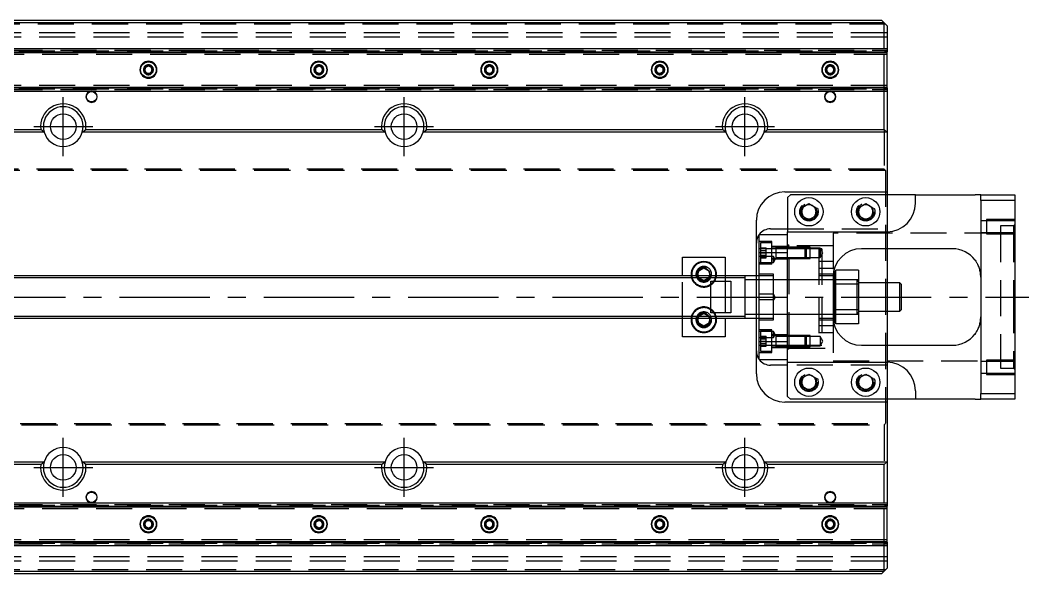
# Model space of a CAD drawing. Extents: x -9 to 1049, y -313 to 111.
# Drawn here: x 514.8 to 867.8, y -97.5 to 97.5 of the extents above; entities that cross this region are included whole.
import ezdxf

# ---------------------------------------------------------------- set-up
doc = ezdxf.new("R2010")
doc.units = 0
doc.linetypes.add('CENTER', pattern=[50.8, 31.75, -6.35, 6.35, -6.35])
doc.linetypes.add('DASHED', pattern=[19.05, 12.7, -6.35])
doc.layers.get('0').update_dxf_attribs({"linetype": 'CONTINUOUS'})
doc.layers.add('CENTER', color=1, linetype='CENTER')

msp = doc.modelspace()

# ---------------------------------------------------------------- linework, layer by layer
at = {"color": 3, "linetype": 'DASHED'}
for p, q in [((819.5, 96), (495.5, 96)), ((820, 93), (0, 93)), ((820, 91.5), (0, 91.5)), ((0, 86.7), (820, 86.7)), ((503.5, 86.26), (820, 86.26)), ((503.5, 85.5), (820, 85.5)), ((510, 86.91), (820, 86.91)), ((819, 72.5), (819, 87.5)), ((558.5, 80), (558.52, 80.22)), ((618.5, 80), (618.52, 80.22)), ((678.5, 80), (678.52, 80.22)), ((738.5, 80), (738.52, 80.22)), ((798.5, 80), (798.52, 80.22)), ((820, 74.5), (503.5, 74.5)), ((0, 73.3), (820, 73.3)), ((503.5, 73.74), (820, 73.74)), ((510, 73.09), (820, 73.09)), ((819, 59), (819, 45)), ((819.5, 44.5), (0.5, 44.5)), ((819, 45), (1, 45)), ((819.5, 44.5), (819, 45)), ((819.5, 44.5), (819.5, -44.5)), ((820, 36), (820, 24)), ((795.48, 30.36), (795.5, 30)), ((809.5, 30), (809.52, 30.35)), ((855, 26.85), (853, 26.85)), ((865, 27.25), (855, 27.25)), ((855, 27.25), (855, 22.25)), ((865, 26.85), (855, 26.85)), ((864.5, 25), (860, 25)), ((860, 25), (860, -25)), ((865, 25.5), (864.5, 25)), ((864.5, 25), (864.5, 0)), ((785, 24), (820, 24)), ((785, 15.65), (785, 22)), ((860, 22.5), (801, 22.5)), ((801, 22.5), (801, 7)), ((820, 24), (820, 23)), ((820, 23), (820, 17)), ((853, 22.65), (855, 22.65)), ((855, 22.65), (865, 22.65)), ((855, 22.25), (865, 22.25)), ((779.5, 19.56), (775, 19.56)), ((779.5, 19.06), (775.5, 19.06)), ((775.5, 19.06), (775.5, 15.56)), ((779.5, 11.56), (779.5, 19.56)), ((785, 17.81), (779.5, 17.81)), ((785.5, 18), (785, 18.5)), ((785.5, 18), (785, 18)), ((801, 18), (785.5, 18)), ((785.5, -18), (785.5, 18)), ((775.5, 17), (775, 17)), ((780, 14.2), (775, 14.2)), ((775.5, 17.29), (777.5, 17.29)), ((775.5, 17.06), (777.5, 17.06)), ((779.5, 17), (775.5, 17)), ((775.5, 16.42), (777.5, 16.42)), ((775.5, 15.56), (775.5, 12.06)), ((775.5, 15.56), (777.5, 15.56)), ((775.5, 14.69), (777.5, 14.69)), ((777.5, 16.42), (777.5, 17.29)), ((777.5, 14.69), (777.5, 16.42)), ((777.5, 13.82), (777.5, 14.69)), ((780.9, 17.56), (779.5, 17.56)), ((780.9, 17), (779.5, 17)), ((780.6, 13.2), (780, 14.2)), ((780, 13.2), (780, 14.2)), ((780.9, 17.56), (780.89, 17.56)), ((780.9, 17.56), (780.9, 13.56)), ((780.9, 17.56), (780.9, 17.56)), ((785, 17.56), (780.9, 17.56)), ((780.9, 17.56), (780.9, 16.97)), ((785, 17.21), (780.9, 17.21)), ((785, 17), (780.9, 17)), ((780.9, 16.97), (780.9, 15.7)), ((780.9, 15.42), (780.9, 14.14)), ((780.9, 14.14), (780.9, 13.56)), ((791.15, 17.56), (785, 17.56)), ((791.15, 17.56), (785, 17.56)), ((791.5, 17.21), (785, 17.21)), ((791.5, 17), (785, 17)), ((791.5, 17.21), (791.15, 17.56)), ((793, 17.56), (791.15, 17.56)), ((791.15, 15.56), (791.15, 17.56)), ((791.15, 13.56), (791.15, 15.56)), ((793, 17.21), (791.5, 17.21)), ((791.5, 17.21), (791.5, 15.56)), ((793, 17), (791.5, 17)), ((791.5, 15.56), (791.5, 13.91)), ((793, 13.56), (793, 17.56)), ((796.5, 17.21), (793, 17.21)), ((796, 17), (793, 17)), ((797, 17), (796, 17)), ((796, 17), (796, 0)), ((797.45, 15.56), (796.5, 17.21)), ((796.5, 17.21), (796.5, 15.56)), ((796.5, 13.91), (797.45, 15.56)), ((796.5, 15.56), (796.5, 13.91)), ((797, 17), (797, 0)), ((775, 12.2), (780, 12.2)), ((779.5, 11.56), (775, 11.56)), ((775.5, 14.06), (777.5, 14.06)), ((775.5, 13.82), (777.5, 13.82)), ((775.5, 12.06), (779.5, 12.06)), ((779.5, 13.56), (780.9, 13.56)), ((785, 13.31), (779.5, 13.31)), ((780.6, 13.2), (780, 13.2)), ((780, 12.2), (780.6, 13.2)), ((780, 12.2), (780, 13.2)), ((780.6, 13.2), (780, 13.2)), ((780.89, 13.56), (780.9, 13.56)), ((780.9, 13.91), (785, 13.91)), ((780.9, 13.56), (780.9, 13.56)), ((780.9, 13.56), (785, 13.56)), ((785, 13.91), (791.5, 13.91)), ((785, 13.56), (791.15, 13.56)), ((785, 13.56), (791.15, 13.56)), ((791.15, 13.56), (791.5, 13.91)), ((791.15, 13.56), (793, 13.56)), ((791.5, 13.91), (793, 13.91)), ((793, 13.91), (796.5, 13.91)), ((797, 12.5), (796, 12.5)), ((801, 12.5), (797, 12.5)), ((851, 13), (851.25, 12.65)), ((748, -7.5), (748, 7.5)), ((753, 8), (753.01, 8.25)), ((753.5, 6.85), (753.5, 7.5)), ((757.5, 7.5), (757.5, 6.85)), ((763, 7.5), (763, -7.5)), ((774, 6), (774, 7.5)), ((780, 8), (775, 8)), ((780, 7.5), (775, 7.5)), ((780, 1), (780, 8)), ((801, 10), (796, 10)), ((801, 8), (796, 8)), ((801, 7.5), (796, 7.5)), ((801.01, 7.5), (801, 7.5)), ((755.5, 5.69), (753.5, 6.85)), ((757.5, 6.85), (755.5, 5.69)), ((775, 6), (770, 6)), ((774, -6), (774, 6)), ((780, 6), (775, 6)), ((785, 6), (780, 6)), ((796, 6), (785, 6)), ((801, 6), (796, 6)), ((801.5, 6), (801, 6)), ((802, 6), (801.5, 6)), ((809.5, 6), (802, 6)), ((810, 5.5), (809.5, 6)), ((809.5, -6), (809.5, 6)), ((810, 6), (809.5, 6)), ((820, 5), (820, -5)), ((780, 1), (775, 1)), ((780.6, 0), (780, 1)), ((780, -1), (780, 1)), ((780.6, 0), (780, -1)), ((796, 0), (796, -17)), ((797, 0), (797, -17)), ((864.5, 0), (864.5, -25)), ((780, -1), (775, -1)), ((780, -8), (780, -1)), ((753.5, -6.85), (755.5, -5.69)), ((753.5, -7.5), (753.5, -6.85)), ((755.5, -5.69), (757.5, -6.85)), ((757.5, -6.85), (757.5, -7.5)), ((770, -6), (775, -6)), ((774, -7.5), (774, -6)), ((775, -6), (780, -6)), ((780, -6), (785, -6)), ((785, -6), (796, -6)), ((796, -6), (801, -6)), ((801, -6), (801.5, -6)), ((801, -7), (801, -22.5)), ((801.5, -6), (802, -6)), ((802, -6), (809.5, -6)), ((809.5, -6), (810, -5.5)), ((809.5, -6), (810, -6)), ((753, -8), (753.01, -7.75)), ((775, -7.5), (780, -7.5)), ((775, -8), (780, -8)), ((796, -7.5), (801, -7.5)), ((796, -8), (801, -8)), ((796, -10), (801, -10)), ((801, -7.5), (801.01, -7.5)), ((779.5, -11.56), (775, -11.56)), ((780, -12.2), (775, -12.2)), ((779.5, -12.06), (775.5, -12.06)), ((775.5, -12.06), (775.5, -19.06)), ((775.5, -13.82), (777.5, -13.82)), ((775.5, -14.06), (777.5, -14.06)), ((777.5, -14.06), (777.5, -13.82)), ((777.5, -15.56), (777.5, -14.06)), ((779.5, -15.56), (779.5, -11.56)), ((785, -13.31), (779.5, -13.31)), ((780.9, -13.56), (779.5, -13.56)), ((780.6, -13.2), (780, -12.2)), ((780, -13.2), (780, -12.2)), ((780.6, -13.2), (780, -13.2)), ((780, -14.2), (780.6, -13.2)), ((780.6, -13.2), (780, -13.2)), ((780, -14.2), (780, -13.2)), ((780.9, -13.56), (780.89, -13.56)), ((780.9, -13.56), (780.9, -17.56)), ((785, -13.56), (780.9, -13.56)), ((780.9, -13.56), (780.9, -13.56)), ((785, -13.91), (780.9, -13.91)), ((791.15, -13.56), (785, -13.56)), ((791.15, -13.56), (785, -13.56)), ((791.5, -13.91), (785, -13.91)), ((791.5, -13.91), (791.15, -13.56)), ((793, -13.56), (791.15, -13.56)), ((791.15, -17.56), (791.15, -13.56)), ((793, -13.91), (791.5, -13.91)), ((791.5, -13.91), (791.5, -17.21)), ((793, -17.56), (793, -13.56)), ((796.5, -13.91), (793, -13.91)), ((796, -12.5), (797, -12.5)), ((797.45, -15.56), (796.5, -13.91)), ((796.5, -13.91), (796.5, -17.21)), ((797, -12.5), (801, -12.5)), ((851.14, -12.8), (850.87, -13.17)), ((775, -14.2), (780, -14.2)), ((775, -17), (775.5, -17)), ((775.5, -14.69), (777.5, -14.69)), ((775.5, -15.56), (777.5, -15.56)), ((775.5, -16.42), (777.5, -16.42)), ((775.5, -17), (779.5, -17)), ((775.5, -17.06), (777.5, -17.06)), ((775.5, -17.29), (777.5, -17.29)), ((777.5, -17.06), (777.5, -15.56)), ((777.5, -17.29), (777.5, -17.06)), ((779.5, -19.56), (779.5, -15.56)), ((779.5, -17), (780.9, -17)), ((779.5, -17.56), (780.9, -17.56)), ((780.89, -17.56), (780.9, -17.56)), ((780.9, -17), (785, -17)), ((780.9, -17.21), (785, -17.21)), ((780.9, -17.56), (785, -17.56)), ((780.9, -17.56), (780.9, -17.56)), ((785, -22), (785, -15.65)), ((785, -17), (791.5, -17)), ((785, -17.21), (791.5, -17.21)), ((785, -17.56), (791.15, -17.56)), ((785, -17.56), (791.15, -17.56)), ((791.15, -17.56), (791.5, -17.21)), ((791.15, -17.56), (793, -17.56)), ((791.5, -17), (793, -17)), ((791.5, -17.21), (793, -17.21)), ((793, -17), (796, -17)), ((793, -17.21), (796.5, -17.21)), ((796, -17), (797, -17)), ((796.5, -17.21), (797.45, -15.56)), ((820, -17), (820, -23)), ((775, -19.56), (779.5, -19.56)), ((775.5, -19.06), (779.5, -19.06)), ((779.5, -17.81), (785, -17.81)), ((785, -18.5), (785.5, -18)), ((785, -18), (785.5, -18)), ((785.5, -18), (801, -18)), ((820, -24), (785, -24)), ((801, -22.5), (860, -22.5)), ((820, -23), (820, -24)), ((820, -24), (820, -36)), ((855, -22.65), (853, -22.65)), ((865, -22.25), (855, -22.25)), ((855, -22.25), (855, -27.25)), ((865, -22.65), (855, -22.65)), ((853, -26.85), (855, -26.85)), ((855, -26.85), (865, -26.85)), ((855, -27.25), (865, -27.25)), ((860, -25), (864.5, -25)), ((864.5, -25), (865, -25.5)), ((789.5, -30), (789.51, -29.71)), ((809.5, -30), (809.51, -29.71)), ((0.5, -44.5), (819.5, -44.5)), ((1, -45), (819, -45)), ((819, -45), (819.5, -44.5)), ((819, -45), (819, -59)), ((0, -73.3), (820, -73.3)), ((503.5, -73.74), (820, -73.74)), ((510, -73.09), (820, -73.09)), ((819, -87.5), (819, -72.5)), ((503.5, -74.5), (820, -74.5)), ((558.5, -80), (558.52, -79.75)), ((618.5, -80), (618.52, -79.75)), ((678.5, -80), (678.52, -79.75)), ((738.5, -80), (738.52, -79.75)), ((798.5, -80), (798.52, -79.78)), ((0, -86.7), (820, -86.7)), ((820, -85.5), (503.5, -85.5)), ((503.5, -86.26), (820, -86.26)), ((510, -86.91), (820, -86.91)), ((820, -91.5), (0, -91.5)), ((820, -93), (0, -93)), ((819.5, -96), (495.5, -96))]:
    msp.add_line(p, q, dxfattribs=at)
at = {"color": 7, "linetype": 'CONTINUOUS'}
for p, q in [((510, 97.5), (818, 97.5)), ((819, 96.5), (510, 96.5)), ((819, 96.5), (818, 97.5)), ((819, 87.5), (819, 96.5)), ((820, 95.5), (819, 96.5)), ((820, 95.5), (820, 87.5)), ((510, 87.5), (820, 87.5)), ((510, 86.32), (820, 86.32)), ((510, 86.1), (820, 86.1)), ((820, 87.5), (820, 86.32)), ((820, 86.1), (820, 86.32)), ((820, 73.9), (820, 86.1)), ((558.75, 80.72), (560, 81.44)), ((560, 81.44), (561.25, 80.72)), ((618.75, 80.72), (620, 81.44)), ((620, 81.44), (621.25, 80.72)), ((678.75, 80.72), (680, 81.44)), ((680, 81.44), (681.25, 80.72)), ((738.75, 80.72), (740, 81.44)), ((740, 81.44), (741.25, 80.72)), ((798.75, 80.72), (800, 81.44)), ((800, 81.44), (801.25, 80.72)), ((558.75, 79.28), (558.75, 80.72)), ((560, 78.56), (558.75, 79.28)), ((561.25, 79.28), (560, 78.56)), ((561.25, 80.72), (561.25, 79.28)), ((618.75, 79.28), (618.75, 80.72)), ((620, 78.56), (618.75, 79.28)), ((621.25, 79.28), (620, 78.56)), ((621.25, 80.72), (621.25, 79.28)), ((678.75, 79.28), (678.75, 80.72)), ((680, 78.56), (678.75, 79.28)), ((681.25, 79.28), (680, 78.56)), ((681.25, 80.72), (681.25, 79.28)), ((738.75, 79.28), (738.75, 80.72)), ((740, 78.56), (738.75, 79.28)), ((741.25, 79.28), (740, 78.56)), ((741.25, 80.72), (741.25, 79.28)), ((798.75, 79.28), (798.75, 80.72)), ((800, 78.56), (798.75, 79.28)), ((801.25, 79.28), (800, 78.56)), ((801.25, 80.72), (801.25, 79.28)), ((510, 73.9), (820, 73.9)), ((510, 73.68), (820, 73.68)), ((510, 72.5), (820, 72.5)), ((819, 59), (819, 72.5)), ((820, 73.68), (820, 73.9)), ((820, 73.68), (820, 72.5)), ((820, 72.5), (820, 58)), ((510, 59), (522.06, 59)), ((523.29, 58), (510, 58)), ((523.29, 58), (522.06, 59)), ((536.71, 58), (537.94, 59)), ((643.29, 58), (536.71, 58)), ((537.94, 59), (642.06, 59)), ((643.29, 58), (642.06, 59)), ((656.71, 58), (657.94, 59)), ((763.29, 58), (656.71, 58)), ((657.94, 59), (762.06, 59)), ((763.29, 58), (762.06, 59)), ((776.71, 58), (777.94, 59)), ((820, 58), (776.71, 58)), ((777.94, 59), (819, 59)), ((819, 59), (820, 58)), ((820, 58), (820, 37)), ((784, 37), (820, 37)), ((786, 36), (785, 35)), ((830, 36), (786, 36)), ((820, 37), (820, 36)), ((830, 36), (851, 36)), ((830, 33), (830, 36)), ((853, 36), (851, 36)), ((853, 34), (853, 36)), ((853, 36), (865, 36)), ((865, 36), (865, 34)), ((785, 35), (785, 23)), ((790, 31.44), (792.5, 32.89)), ((792.5, 32.89), (795, 31.44)), ((810, 31.44), (812.5, 32.89)), ((812.5, 32.89), (815, 31.44)), ((853, 34), (853, -34)), ((865, 34), (853, 34)), ((865, 34), (865, -34)), ((790, 28.56), (790, 31.44)), ((792.5, 27.11), (790, 28.56)), ((795, 28.56), (792.5, 27.11)), ((795, 31.44), (795, 28.56)), ((810, 28.56), (810, 31.44)), ((812.5, 27.11), (810, 28.56)), ((815, 28.56), (812.5, 27.11)), ((815, 31.44), (815, 28.56)), ((774, 7.5), (774, 27)), ((775, 15.65), (775, 22)), ((775, 22), (785, 22)), ((779, 24), (785, 24)), ((785, 15.65), (785, 23)), ((785, 23), (820, 23)), ((775, -15.65), (775, 15.65)), ((775, 15.65), (785, 15.65)), ((780.9, 15.7), (780.9, 15.42)), ((785, -15.65), (785, 15.65)), ((785, -15.65), (785, 15.65)), ((843, 17), (811, 17)), ((820, 17), (820, 5)), ((748, 7.5), (748, 14)), ((748, 14), (763, 14)), ((763, 14), (763, 7.5)), ((851.14, 12.81), (851, 13)), ((851.28, 12.61), (851.14, 12.81)), ((851.41, 12.42), (851.28, 12.61)), ((851.53, 12.22), (851.41, 12.42)), ((851.65, 12.02), (851.53, 12.22)), ((851.76, 11.82), (851.65, 12.02)), ((851.87, 11.62), (851.76, 11.82)), ((851.97, 11.42), (851.87, 11.62)), ((852.13, 11.07), (851.97, 11.42)), ((852.28, 10.73), (852.13, 11.07)), ((852.41, 10.38), (852.28, 10.73)), ((770, 7.5), (510, 7.5)), ((753.5, 9.15), (755.5, 10.31)), ((753.5, 7.5), (753.5, 9.15)), ((755.5, 10.31), (757.5, 9.15)), ((757.5, 9.15), (757.5, 7.5)), ((775, 7.5), (770, 7.5)), ((770, 7.5), (770, -7.5)), ((770, 7.5), (770, -7.5)), ((801.5, 7.5), (801.01, 7.5)), ((801.75, 9), (801.5, 9)), ((801.5, 9), (801.5, 0)), ((802, 4.47), (802, 9.5)), ((810, 9.5), (802, 9.5)), ((810, 9.5), (810, 4.47)), ((852.53, 10.04), (852.41, 10.38)), ((852.63, 9.7), (852.53, 10.04)), ((852.72, 9.35), (852.63, 9.7)), ((852.8, 9.01), (852.72, 9.35)), ((852.86, 8.67), (852.8, 9.01)), ((852.92, 8.25), (852.86, 8.67)), ((852.96, 7.84), (852.92, 8.25)), ((852.99, 7.43), (852.96, 7.84)), ((853, 7.02), (852.99, 7.43)), ((758, -5.59), (758, 5.59)), ((758, 5.59), (765, 5.59)), ((765, 5.59), (765, -5.59)), ((801, 7), (801, -7)), ((802, -4.47), (802, 4.47)), ((810, 4.47), (802, 4.47)), ((824.5, 5), (810, 5)), ((810, 4.47), (810, -4.47)), ((825, 4.5), (824.5, 5)), ((824.5, -5), (824.5, 5)), ((825, 4.5), (825, -4.5)), ((853, 7), (853, 7.02)), ((801.5, 0), (801.5, -9)), ((765, -5.59), (758, -5.59)), ((802, -9.5), (802, -4.47)), ((810, -4.47), (802, -4.47)), ((810, -4.47), (810, -9.5)), ((810, -5), (824.5, -5)), ((820, -5), (820, -17)), ((824.5, -5), (825, -4.5)), ((852.99, -7.43), (853, -7.02)), ((853, -7.02), (853, -7)), ((510, -7.5), (770, -7.5)), ((748, -14), (748, -7.5)), ((753.5, -9.15), (753.5, -7.5)), ((755.5, -10.31), (753.5, -9.15)), ((757.5, -9.15), (755.5, -10.31)), ((757.5, -7.5), (757.5, -9.15)), ((763, -7.5), (763, -14)), ((770, -7.5), (775, -7.5)), ((774, -27), (774, -7.5)), ((801.01, -7.5), (801.5, -7.5)), ((801.5, -9), (801.75, -9)), ((810, -9.5), (802, -9.5)), ((852.27, -10.75), (852.4, -10.41)), ((852.4, -10.41), (852.52, -10.07)), ((852.52, -10.07), (852.62, -9.72)), ((852.62, -9.72), (852.71, -9.37)), ((852.71, -9.37), (852.79, -9.02)), ((852.79, -9.02), (852.86, -8.67)), ((852.86, -8.67), (852.92, -8.26)), ((852.92, -8.26), (852.96, -7.85)), ((852.96, -7.85), (852.99, -7.43)), ((763, -14), (748, -14)), ((851, -13), (851.14, -12.81)), ((851.14, -12.81), (851.27, -12.62)), ((851.27, -12.62), (851.4, -12.43)), ((851.4, -12.43), (851.52, -12.23)), ((851.52, -12.23), (851.68, -11.96)), ((851.68, -11.96), (851.83, -11.69)), ((851.83, -11.69), (851.97, -11.42)), ((851.97, -11.42), (852.13, -11.09)), ((852.13, -11.09), (852.27, -10.75)), ((775, -22), (775, -15.65)), ((775, -15.65), (785, -15.65)), ((785, -23), (785, -15.65)), ((811, -17), (843, -17)), ((775, -22), (785, -22)), ((785, -24), (779, -24)), ((785, -35), (785, -23)), ((785, -23), (820, -23)), ((790, -28.56), (792.5, -27.11)), ((792.5, -27.11), (795, -28.56)), ((810, -28.56), (812.5, -27.11)), ((812.5, -27.11), (815, -28.56)), ((790, -31.44), (790, -28.56)), ((792.5, -32.89), (790, -31.44)), ((795, -31.44), (792.5, -32.89)), ((795, -28.56), (795, -31.44)), ((810, -31.44), (810, -28.56)), ((812.5, -32.89), (810, -31.44)), ((815, -31.44), (812.5, -32.89)), ((815, -28.56), (815, -31.44)), ((785, -35), (786, -36)), ((830, -33), (830, -36)), ((853, -34), (865, -34)), ((853, -36), (853, -34)), ((865, -34), (865, -36)), ((820, -37), (784, -37)), ((830, -36), (786, -36)), ((820, -36), (820, -37)), ((820, -37), (820, -58)), ((851, -36), (830, -36)), ((851, -36), (853, -36)), ((865, -36), (853, -36)), ((510, -58), (523.29, -58)), ((522.06, -59), (510, -59)), ((522.06, -59), (523.29, -58)), ((536.71, -58), (643.29, -58)), ((537.94, -59), (536.71, -58)), ((642.06, -59), (537.94, -59)), ((642.06, -59), (643.29, -58)), ((656.71, -58), (763.29, -58)), ((657.94, -59), (656.71, -58)), ((762.06, -59), (657.94, -59)), ((762.06, -59), (763.29, -58)), ((776.71, -58), (820, -58)), ((777.94, -59), (776.71, -58)), ((819, -59), (777.94, -59)), ((820, -58), (819, -59)), ((819, -72.5), (819, -59)), ((820, -58), (820, -72.5)), ((510, -72.5), (820, -72.5)), ((510, -73.68), (820, -73.68)), ((510, -73.9), (820, -73.9)), ((820, -72.5), (820, -73.68)), ((820, -73.9), (820, -73.68)), ((820, -86.1), (820, -73.9)), ((558.75, -79.28), (560, -78.56)), ((558.75, -80.72), (558.75, -79.28)), ((560, -81.44), (558.75, -80.72)), ((560, -78.56), (561.25, -79.28)), ((561.25, -80.72), (560, -81.44)), ((561.25, -79.28), (561.25, -80.72)), ((618.75, -79.28), (620, -78.56)), ((618.75, -80.72), (618.75, -79.28)), ((620, -81.44), (618.75, -80.72)), ((620, -78.56), (621.25, -79.28)), ((621.25, -80.72), (620, -81.44)), ((621.25, -79.28), (621.25, -80.72)), ((678.75, -79.28), (680, -78.56)), ((678.75, -80.72), (678.75, -79.28)), ((680, -81.44), (678.75, -80.72)), ((680, -78.56), (681.25, -79.28)), ((681.25, -80.72), (680, -81.44)), ((681.25, -79.28), (681.25, -80.72)), ((738.75, -79.28), (740, -78.56)), ((738.75, -80.72), (738.75, -79.28)), ((740, -81.44), (738.75, -80.72)), ((740, -78.56), (741.25, -79.28)), ((741.25, -80.72), (740, -81.44)), ((741.25, -79.28), (741.25, -80.72)), ((798.75, -79.28), (800, -78.56)), ((798.75, -80.72), (798.75, -79.28)), ((800, -81.44), (798.75, -80.72)), ((800, -78.56), (801.25, -79.28)), ((801.25, -80.72), (800, -81.44)), ((801.25, -79.28), (801.25, -80.72)), ((510, -86.1), (820, -86.1)), ((510, -86.32), (820, -86.32)), ((510, -87.5), (820, -87.5)), ((819, -96.5), (819, -87.5)), ((820, -86.32), (820, -86.1)), ((820, -86.32), (820, -87.5)), ((820, -87.5), (820, -95.5)), ((510, -96.5), (819, -96.5)), ((818, -97.5), (510, -97.5)), ((818, -97.5), (819, -96.5)), ((819, -96.5), (820, -95.5))]:
    msp.add_line(p, q, dxfattribs=at)
at = {"color": 3, "linetype": 'CONTINUOUS'}
for p, q in [((770, 6.75), (510, 6.75)), ((510, -6.75), (770, -6.75))]:
    msp.add_line(p, q, dxfattribs=at)
at = {"color": 7, "linetype": 'CONTINUOUS'}
for centre, radius in [((560, 80), 2.75), ((620, 80), 2.75), ((680, 80), 2.75), ((740, 80), 2.75), ((800, 80), 2.75), ((530, 60), 4.5), ((650, 60), 4.5), ((770, 60), 4.5), ((792.5, 30), 5), ((812.5, 30), 5), ((792.5, -30), 5), ((812.5, -30), 5), ((530, -60), 4.5), ((650, -60), 4.5), ((770, -60), 4.5), ((560, -80), 2.75), ((620, -80), 2.75), ((680, -80), 2.75), ((740, -80), 2.75), ((800, -80), 2.75)]:
    msp.add_circle(centre, radius, dxfattribs=at)
at = {"color": 3, "linetype": 'DASHED'}
for centre, radius in [((560, 80), 1.5), ((620, 80), 1.5), ((680, 80), 1.5), ((740, 80), 1.5), ((800, 80), 1.5), ((792.5, 30), 3.25), ((792.5, 30), 3), ((812.5, 30), 3.25), ((812.5, 30), 3), ((755.5, 8), 2.5), ((755.5, -8), 2.5), ((792.5, -30), 3.25), ((792.5, -30), 3), ((812.5, -30), 3.25), ((812.5, -30), 3), ((560, -80), 1.5), ((620, -80), 1.5), ((680, -80), 1.5), ((740, -80), 1.5), ((800, -80), 1.5)]:
    msp.add_circle(centre, radius, dxfattribs=at)
at = {"color": 3, "linetype": 'CONTINUOUS'}
for centre in [(540, 70.5), (800, 70.5), (540, -70.5), (800, -70.5)]:
    msp.add_circle(centre, 1.83, dxfattribs=at)
at = {"color": 7, "linetype": 'CONTINUOUS'}
for centre, radius, start, end in [((560, 80), 3, 0, 180), ((620, 80), 3, 0, 180), ((680, 80), 3, 0, 180), ((740, 80), 3, 0, 180), ((800, 80), 3, 0, 180), ((560, 80), 3, 180, 0), ((620, 80), 3, 180, 0), ((680, 80), 3, 180, 0), ((740, 80), 3, 180, 0), ((800, 80), 3, 180, 0), ((540, 70.5), 2, 180, 90), ((540, 70.5), 2, 90, 180), ((800, 70.5), 2, 180, 90), ((800, 70.5), 2, 90, 180), ((530, 60), 8, 352.8192, 187.1808), ((650, 60), 8, 352.8192, 187.1808), ((770, 60), 8, 352.8192, 187.1808), ((530, 60), 7, 343.3985, 196.6015), ((650, 60), 7, 343.3985, 196.6015), ((770, 60), 7, 343.3985, 196.6015), ((530, 60), 7, 196.6015, 343.3985), ((650, 60), 7, 196.6015, 343.3985), ((770, 60), 7, 196.6015, 343.3985), ((784, 27), 10, 90, 180), ((820, 33), 10, 270, 0), ((779, 19), 5, 143.1301, 180), ((779, 19), 5, 90, 143.1301), ((811, 7), 10, 90, 180), ((843, 7), 10, 36.8699, 90), ((755.5, 8), 4.5, 90, 186.3794), ((755.5, 8), 4.25, 0, 186.7563), ((755.5, 8), 4.5, 353.6206, 90), ((755.5, 8), 4.25, 353.2437, 0), ((801.75, 9.25), 0.25, 270, 0), ((811, -7), 10, 180, 270), ((755.5, -8), 4.5, 173.6206, 6.3794), ((755.5, -8), 4.25, 173.2437, 0), ((755.5, -8), 4.25, 0, 6.7563), ((801.75, -9.25), 0.25, 0, 90), ((843, -7), 10, 270, 323.1301), ((779, -19), 5, 180, 216.8699), ((779, -19), 5, 216.8699, 270), ((820, -33), 10, 0, 90), ((784, -27), 10, 180, 270), ((530, -60), 7, 16.6015, 163.3985), ((650, -60), 7, 16.6015, 163.3985), ((770, -60), 7, 16.6015, 163.3985), ((530, -60), 8, 172.8192, 7.1808), ((530, -60), 7, 163.3985, 16.6015), ((650, -60), 8, 172.8192, 7.1808), ((650, -60), 7, 163.3985, 16.6015), ((770, -60), 8, 172.8192, 7.1808), ((770, -60), 7, 163.3985, 16.6015), ((540, -70.5), 2, 270, 180), ((540, -70.5), 2, 180, 270), ((800, -70.5), 2, 270, 180), ((800, -70.5), 2, 180, 270), ((560, -80), 3, 0, 180), ((620, -80), 3, 0, 180), ((680, -80), 3, 0, 180), ((740, -80), 3, 0, 180), ((800, -80), 3, 0, 180), ((560, -80), 3, 180, 0), ((620, -80), 3, 180, 0), ((680, -80), 3, 180, 0), ((740, -80), 3, 180, 0), ((800, -80), 3, 180, 0)]:
    msp.add_arc(centre, radius, start, end, dxfattribs=at)
at = {"color": 3, "linetype": 'DASHED'}
for centre, radius, start, end in [((560, 80), 1.75, 0, 180), ((560, 80), 1.25, 60, 120), ((620, 80), 1.75, 0, 180), ((620, 80), 1.25, 60, 120), ((680, 80), 1.75, 0, 180), ((680, 80), 1.25, 60, 120), ((740, 80), 1.75, 0, 180), ((740, 80), 1.25, 60, 120), ((800, 80), 1.75, 0, 180), ((800, 80), 1.25, 60, 120), ((560, 80), 1.75, 180, 0), ((560, 80), 1.25, 120, 180), ((560, 80), 1.25, 180, 240), ((560, 80), 1.25, 240, 300), ((560, 80), 1.25, 0, 60), ((560, 80), 1.25, 300, 0), ((620, 80), 1.75, 180, 0), ((620, 80), 1.25, 120, 180), ((620, 80), 1.25, 180, 240), ((620, 80), 1.25, 240, 300), ((620, 80), 1.25, 0, 60), ((620, 80), 1.25, 300, 0), ((680, 80), 1.75, 180, 0), ((680, 80), 1.25, 120, 180), ((680, 80), 1.25, 180, 240), ((680, 80), 1.25, 240, 300), ((680, 80), 1.25, 0, 60), ((680, 80), 1.25, 300, 0), ((740, 80), 1.75, 180, 0), ((740, 80), 1.25, 120, 180), ((740, 80), 1.25, 180, 240), ((740, 80), 1.25, 240, 300), ((740, 80), 1.25, 0, 60), ((740, 80), 1.25, 300, 0), ((800, 80), 1.75, 180, 0), ((800, 80), 1.25, 120, 180), ((800, 80), 1.25, 180, 240), ((800, 80), 1.25, 240, 300), ((800, 80), 1.25, 0, 60), ((800, 80), 1.25, 300, 0), ((792.5, 30), 2.5, 120, 180), ((792.5, 30), 2.5, 60, 120), ((792.5, 30), 2.5, 0, 60), ((812.5, 30), 2.5, 120, 180), ((812.5, 30), 2.5, 60, 120), ((812.5, 30), 2.5, 0, 60), ((792.5, 30), 2.5, 180, 240), ((792.5, 30), 2.5, 300, 0), ((812.5, 30), 2.5, 180, 240), ((812.5, 30), 2.5, 300, 0), ((792.5, 30), 2.5, 240, 300), ((812.5, 30), 2.5, 240, 300), ((755.5, 8), 2.75, 349.5243, 190.4757), ((755.5, 8), 4.5, 186.3794, 303.749), ((755.5, 8), 4.25, 186.7563, 306.0319), ((755.5, 8), 2.75, 190.4757, 270), ((755.5, 8), 2.1, 162.2472, 180), ((755.5, 8), 2.1, 180, 193.7741), ((755.5, 8), 2.1, 193.7741, 197.7528), ((755.5, 8), 2.1, 137.7528, 162.2472), ((755.5, 8), 2.1, 197.7528, 222.2472), ((755.5, 8), 2.1, 102.2472, 137.7528), ((755.5, 8), 2.1, 77.7528, 102.2472), ((755.5, 8), 2.75, 270, 349.5243), ((755.5, 8), 2.1, 42.2472, 77.7528), ((755.5, 8), 2.1, 17.7528, 42.2472), ((755.5, 8), 2.1, 317.7528, 342.2472), ((755.5, 8), 2.1, 346.2259, 17.7528), ((755.5, 8), 2.1, 342.2472, 346.2259), ((755.5, 8), 4.5, 303.749, 353.6206), ((755.5, 8), 4.25, 306.0319, 353.2437), ((755.5, 8), 2.1, 222.2472, 257.7528), ((755.5, 8), 2.1, 257.7528, 282.2472), ((755.5, 8), 2.1, 282.2472, 317.7528), ((755.5, -8), 4.5, 90, 173.6206), ((755.5, -8), 4.5, 56.251, 90), ((755.5, -8), 4.25, 53.9681, 173.2437), ((755.5, -8), 2.75, 10.4757, 169.5243), ((755.5, -8), 2.1, 137.7528, 162.2472), ((755.5, -8), 2.1, 102.2472, 137.7528), ((755.5, -8), 2.1, 77.7528, 102.2472), ((755.5, -8), 2.1, 42.2472, 77.7528), ((755.5, -8), 2.1, 17.7528, 42.2472), ((755.5, -8), 4.5, 6.3794, 56.251), ((755.5, -8), 4.25, 6.7563, 53.9681), ((755.5, -8), 2.75, 169.5243, 270), ((755.5, -8), 2.1, 166.2259, 180), ((755.5, -8), 2.1, 180, 197.7528), ((755.5, -8), 2.1, 162.2472, 166.2259), ((755.5, -8), 2.1, 197.7528, 222.2472), ((755.5, -8), 2.1, 222.2472, 257.7528), ((755.5, -8), 2.1, 257.7528, 282.2472), ((755.5, -8), 2.75, 270, 10.4757), ((755.5, -8), 2.1, 282.2472, 317.7528), ((755.5, -8), 2.1, 317.7528, 342.2472), ((755.5, -8), 2.1, 13.7741, 17.7528), ((755.5, -8), 2.1, 342.2472, 13.7741), ((792.5, -30), 2.5, 120, 180), ((792.5, -30), 2.5, 60, 120), ((792.5, -30), 2.5, 0, 60), ((812.5, -30), 2.5, 120, 180), ((812.5, -30), 2.5, 60, 120), ((812.5, -30), 2.5, 0, 60), ((792.5, -30), 2.5, 180, 240), ((792.5, -30), 2.5, 300, 0), ((812.5, -30), 2.5, 180, 240), ((812.5, -30), 2.5, 300, 0), ((792.5, -30), 2.5, 240, 300), ((812.5, -30), 2.5, 240, 300), ((560, -80), 1.75, 0, 180), ((560, -80), 1.75, 180, 0), ((560, -80), 1.25, 120, 180), ((560, -80), 1.25, 180, 240), ((560, -80), 1.25, 60, 120), ((560, -80), 1.25, 240, 300), ((560, -80), 1.25, 0, 60), ((560, -80), 1.25, 300, 0), ((620, -80), 1.75, 0, 180), ((620, -80), 1.75, 180, 0), ((620, -80), 1.25, 120, 180), ((620, -80), 1.25, 180, 240), ((620, -80), 1.25, 60, 120), ((620, -80), 1.25, 240, 300), ((620, -80), 1.25, 0, 60), ((620, -80), 1.25, 300, 0), ((680, -80), 1.75, 0, 180), ((680, -80), 1.75, 180, 0), ((680, -80), 1.25, 120, 180), ((680, -80), 1.25, 180, 240), ((680, -80), 1.25, 60, 120), ((680, -80), 1.25, 240, 300), ((680, -80), 1.25, 0, 60), ((680, -80), 1.25, 300, 0), ((740, -80), 1.75, 0, 180), ((740, -80), 1.75, 180, 0), ((740, -80), 1.25, 120, 180), ((740, -80), 1.25, 180, 240), ((740, -80), 1.25, 60, 120), ((740, -80), 1.25, 240, 300), ((740, -80), 1.25, 0, 60), ((740, -80), 1.25, 300, 0), ((800, -80), 1.75, 0, 180), ((800, -80), 1.75, 180, 0), ((800, -80), 1.25, 120, 180), ((800, -80), 1.25, 180, 240), ((800, -80), 1.25, 60, 120), ((800, -80), 1.25, 240, 300), ((800, -80), 1.25, 0, 60), ((800, -80), 1.25, 300, 0)]:
    msp.add_arc(centre, radius, start, end, dxfattribs=at)
at = {"layer": 'CENTER', "color": 1, "linetype": 'CENTER'}
for p, q in [((530, 49.6), (530, 70.4)), ((650, 49.6), (650, 70.4)), ((770, 49.6), (770, 70.4)), ((519.6, 60), (540.4, 60)), ((639.6, 60), (660.4, 60)), ((759.6, 60), (780.4, 60)), ((-8.96, 0), (872.45, 0)), ((530, -70.4), (530, -49.6)), ((650, -70.4), (650, -49.6)), ((770, -70.4), (770, -49.6)), ((519.6, -60), (540.4, -60)), ((639.6, -60), (660.4, -60)), ((759.6, -60), (780.4, -60))]:
    msp.add_line(p, q, dxfattribs=at)

doc.saveas('drawing.dxf')
